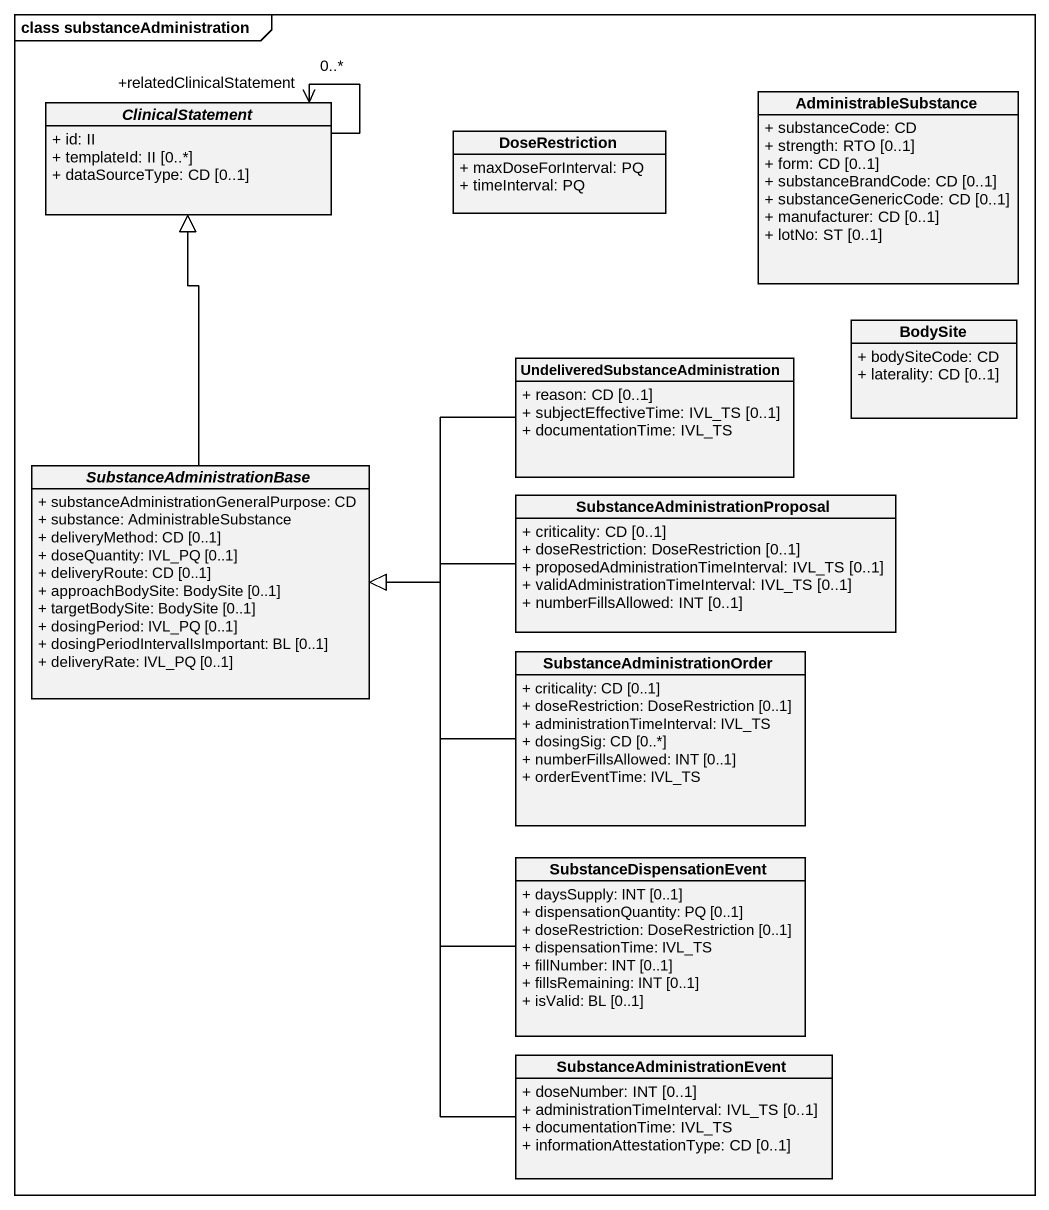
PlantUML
@startuml
mainframe class substanceAdministration
hide circle
hide empty members
skinparam classAttributeIconSize 0
class AdministrableSubstance {
  + substanceCode: CD
  + strength: RTO [0..1]
  + form: CD [0..1]
  + substanceBrandCode: CD [0..1]
  + substanceGenericCode: CD [0..1]
  + manufacturer: CD [0..1]
  + lotNo: ST [0..1]
}
abstract class ClinicalStatement {
  + id: II
  + templateId: II [0..*]
  + dataSourceType: CD [0..1]
}
class DoseRestriction {
  + maxDoseForInterval: PQ
  + timeInterval: PQ
}
class BodySite {
  + bodySiteCode: CD
  + laterality: CD [0..1]
}
class "UndeliveredSubstanceAdministration" as UndeliveredSubstanceAdminist {
  + reason: CD [0..1]
  + subjectEffectiveTime: IVL_TS [0..1]
  + documentationTime: IVL_TS
}
abstract class SubstanceAdministrationBase {
  + substanceAdministrationGeneralPurpose: CD
  + substance: AdministrableSubstance
  + deliveryMethod: CD [0..1]
  + doseQuantity: IVL_PQ [0..1]
  + deliveryRoute: CD [0..1]
  + approachBodySite: BodySite [0..1]
  + targetBodySite: BodySite [0..1]
  + dosingPeriod: IVL_PQ [0..1]
  + dosingPeriodIntervalIsImportant: BL [0..1]
  + deliveryRate: IVL_PQ [0..1]
}
class "SubstanceAdministrationProposal" as SubstanceAdministrationPropo {
  + criticality: CD [0..1]
  + doseRestriction: DoseRestriction [0..1]
  + proposedAdministrationTimeInterval: IVL_TS [0..1]
  + validAdministrationTimeInterval: IVL_TS [0..1]
  + numberFillsAllowed: INT [0..1]
}
class SubstanceAdministrationOrder {
  + criticality: CD [0..1]
  + doseRestriction: DoseRestriction [0..1]
  + administrationTimeInterval: IVL_TS
  + dosingSig: CD [0..*]
  + numberFillsAllowed: INT [0..1]
  + orderEventTime: IVL_TS
}
class SubstanceDispensationEvent {
  + daysSupply: INT [0..1]
  + dispensationQuantity: PQ [0..1]
  + doseRestriction: DoseRestriction [0..1]
  + dispensationTime: IVL_TS
  + fillNumber: INT [0..1]
  + fillsRemaining: INT [0..1]
  + isValid: BL [0..1]
}
class SubstanceAdministrationEvent {
  + doseNumber: INT [0..1]
  + administrationTimeInterval: IVL_TS [0..1]
  + documentationTime: IVL_TS
  + informationAttestationType: CD [0..1]
}
ClinicalStatement --> "+relatedClinicalStatement\n0..*" ClinicalStatement
UndeliveredSubstanceAdminist -left-|> SubstanceAdministrationBase
SubstanceAdministrationBase -up-|> ClinicalStatement
SubstanceAdministrationPropo -left-|> SubstanceAdministrationBase
SubstanceAdministrationOrder -left-|> SubstanceAdministrationBase
SubstanceDispensationEvent -up-|> SubstanceAdministrationBase
SubstanceAdministrationEvent -up-|> SubstanceAdministrationBase
@enduml
